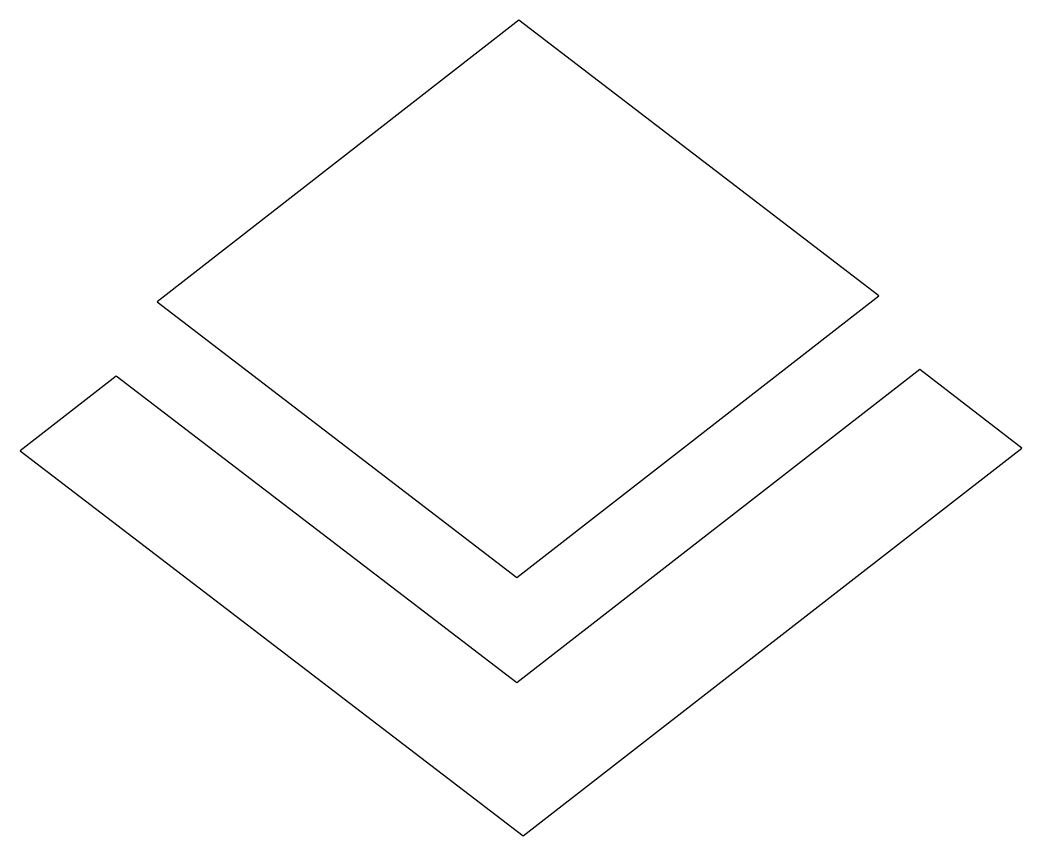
# Model space of a CAD drawing. Extents: x -57 to 64, y -41 to 58.
import ezdxf

# ---------------------------------------------------------------- set-up
doc = ezdxf.new("R2010")
doc.units = 0
doc.layers.get('0').update_dxf_attribs({"linetype": 'CONTINUOUS'})

msp = doc.modelspace()

# ---------------------------------------------------------------- linework, layer by layer
at = {"color": 0}
for points in [[(47.1133, 24.5865), (3.36811, 58.13), (-40.6219, 23.8521), (3.12326, -9.6914), (47.1133, 24.5865)], [(3.85781, -41.1129), (64.4972, 6.06011), (52.0918, 15.609), (3.12326, -22.5049), (-45.6004, 14.7929), (-57.2712, 5.73367), (3.85781, -41.1129)]]:
    msp.add_lwpolyline(points, close=True, dxfattribs=at)

doc.saveas('drawing.dxf')
